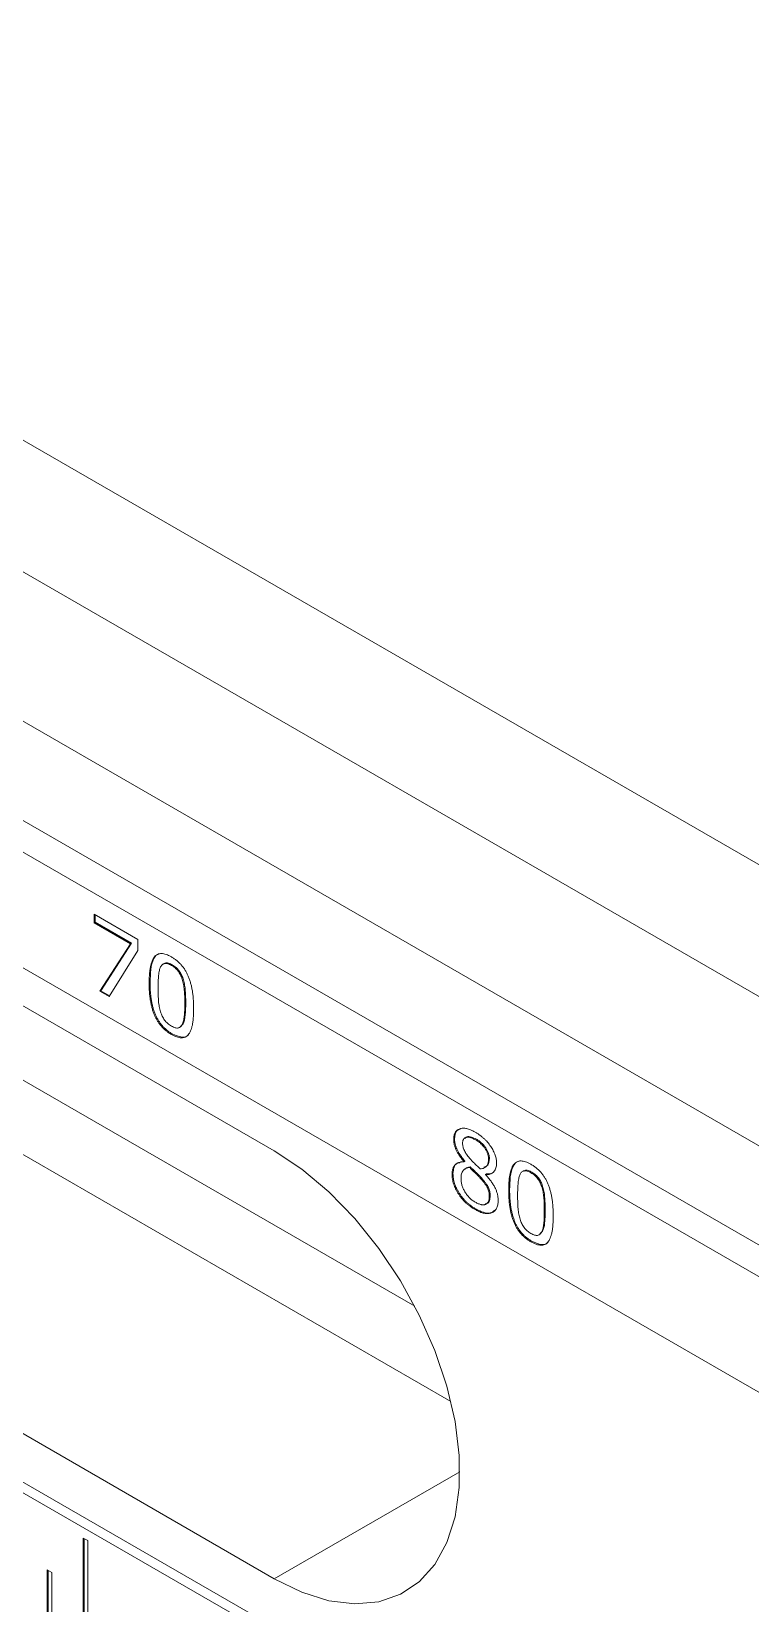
# Model space of a CAD drawing. Header units: millimetres. Extents: x 2 to 278, y 1 to 215.
# Drawn here: x 185.39 to 192.46, y 182.66 to 198.13 of the extents above; entities that cross this region are included whole.
import ezdxf

# ---------------------------------------------------------------- set-up
doc = ezdxf.new("R2010")
doc.units = ezdxf.units.MM

msp = doc.modelspace()

# ---------------------------------------------------------------- linework, layer by layer
at = {"color": 7, "linetype": 'Continuous', "lineweight": 0}
for p, q in [((164.539, 206.098), (270.605, 144.868)), ((163.417, 205.45), (269.483, 144.22)), ((161.441, 204.144), (267.507, 142.913)), ((161.172, 203.988), (267.238, 142.758)), ((163.417, 203.981), (269.483, 142.75)), ((161.172, 202.848), (267.238, 141.617)), ((161.172, 197.683), (267.238, 136.453)), ((161.262, 197.735), (267.328, 136.505)), ((187.778, 187.115), (178.939, 192.217)), ((181.319, 190.112), (189.159, 185.586)), ((186.007, 189.444), (186.436, 189.196)), ((186.007, 189.361), (186.007, 189.444)), ((186.016, 189.367), (186.016, 189.439)), ((189.514, 184.65), (181.319, 189.381)), ((186.007, 189.361), (186.016, 189.367)), ((186.365, 189.154), (186.007, 189.361)), ((186.374, 189.159), (186.016, 189.367)), ((186.062, 188.686), (186.365, 189.154)), ((186.071, 188.691), (186.374, 189.159)), ((186.436, 189.086), (186.153, 188.634)), ((186.365, 189.154), (186.374, 189.159)), ((186.436, 189.196), (186.436, 189.086)), ((186.695, 188.96), (186.684, 188.954)), ((186.775, 188.946), (186.766, 188.941)), ((186.548, 188.768), (186.557, 188.774)), ((186.881, 188.809), (186.872, 188.804)), ((186.062, 188.686), (186.071, 188.691)), ((186.153, 188.634), (186.062, 188.686)), ((186.158, 188.641), (186.071, 188.691)), ((186.907, 188.572), (186.898, 188.567)), ((186.847, 188.33), (186.858, 188.336)), ((186.855, 188.339), (186.881, 188.365)), ((186.881, 188.365), (186.873, 188.359)), ((186.766, 188.261), (186.775, 188.266)), ((187.778, 182.905), (178.939, 188.007)), ((189.542, 187.23), (189.551, 187.235)), ((189.765, 187.23), (189.756, 187.225)), ((189.643, 187.009), (189.652, 187.015)), ((189.643, 187.006), (189.652, 187.012)), ((189.643, 187.006), (189.643, 187.009)), ((189.652, 187.012), (189.652, 187.015)), ((189.707, 186.958), (189.698, 186.952)), ((189.893, 187.042), (189.884, 187.036)), ((190.231, 186.919), (190.22, 186.913)), ((189.526, 186.886), (189.535, 186.891)), ((189.815, 186.849), (189.806, 186.844)), ((189.856, 186.882), (189.865, 186.888)), ((189.856, 186.882), (189.856, 186.88)), ((190.311, 186.905), (190.302, 186.9)), ((190.417, 186.768), (190.408, 186.763)), ((189.901, 186.673), (189.892, 186.668)), ((190.083, 186.727), (190.092, 186.733)), ((189.753, 186.537), (189.762, 186.542)), ((190.442, 186.531), (190.433, 186.526)), ((190.382, 186.289), (190.394, 186.295)), ((190.39, 186.298), (190.417, 186.324)), ((190.417, 186.324), (190.408, 186.318)), ((190.302, 186.22), (190.311, 186.225)), ((185.898, 183.305), (185.943, 183.28)), ((185.898, 182.268), (185.898, 183.305)), ((185.907, 182.274), (185.907, 183.3)), ((185.943, 182.243), (185.943, 183.28)), ((185.544, 182.991), (185.589, 182.965)), ((185.544, 182.473), (185.544, 182.991)), ((185.553, 182.478), (185.553, 182.986)), ((185.589, 182.447), (185.589, 182.965))]:
    msp.add_line(p, q, dxfattribs=at)
at = {"color": 8, "linetype": 'Continuous', "lineweight": 0}
msp.add_line((189.601, 183.957), (187.778, 182.905), dxfattribs=at)
at = {"color": 7, "linetype": 'Continuous', "lineweight": 0, "flags": 128}
msp.add_lwpolyline([(187.778, 182.905), (188.05, 182.771), (188.315, 182.688), (188.569, 182.656), (188.805, 182.678), (189.018, 182.751), (189.203, 182.874), (189.357, 183.046), (189.475, 183.261), (189.555, 183.515), (189.596, 183.803), (189.596, 184.118), (189.555, 184.452), (189.475, 184.799), (189.357, 185.151), (189.203, 185.499), (189.018, 185.837), (188.805, 186.156), (188.569, 186.45), (188.315, 186.711), (188.05, 186.934), (187.778, 187.115)], dxfattribs=at)
at = {"color": 7, "linetype": 'Continuous', "lineweight": 0}
for points, knots in [([(186.548, 188.768), (186.548, 188.784), (186.548, 188.814), (186.551, 188.857), (186.555, 188.896), (186.56, 188.93), (186.568, 188.96), (186.577, 188.987), (186.588, 189.009), (186.6, 189.027), (186.614, 189.04), (186.63, 189.05), (186.649, 189.056), (186.669, 189.058), (186.691, 189.055), (186.714, 189.049), (186.74, 189.039), (186.757, 189.029), (186.766, 189.024)], [0, 0, 0, 0, 0.090625, 0.17535, 0.254088, 0.327393, 0.395789, 0.459102, 0.517906, 0.573174, 0.625499, 0.676328, 0.726617, 0.777206, 0.828961, 0.882801, 0.939626, 1, 1, 1, 1]), ([(186.557, 188.774), (186.558, 188.816), (186.56, 188.902), (186.583, 188.995), (186.616, 189.045), (186.641, 189.052), (186.65, 189.055)], [0, 0, 0, 0, 0.357653, 0.714378, 0.892887, 1, 1, 1, 1]), ([(186.66, 188.926), (186.658, 188.921), (186.653, 188.91), (186.648, 188.89), (186.643, 188.868), (186.64, 188.842), (186.638, 188.814), (186.636, 188.783), (186.635, 188.751), (186.635, 188.729), (186.635, 188.718)], [0, 0, 0, 0, 0.092932, 0.195517, 0.308519, 0.432509, 0.565434, 0.704477, 0.849094, 1, 1, 1, 1]), ([(186.766, 188.941), (186.76, 188.945), (186.748, 188.951), (186.731, 188.958), (186.715, 188.961), (186.701, 188.96), (186.688, 188.957), (186.677, 188.949), (186.668, 188.939), (186.663, 188.93), (186.66, 188.926)], [0, 0, 0, 0, 0.141373, 0.271633, 0.394112, 0.510434, 0.625792, 0.743398, 0.867888, 1, 1, 1, 1]), ([(186.775, 188.946), (186.763, 188.952), (186.739, 188.965), (186.709, 188.97), (186.699, 188.959), (186.696, 188.956)], [0, 0, 0, 0, 0.42532, 0.849508, 1, 1, 1, 1]), ([(186.766, 189.024), (186.776, 189.018), (186.793, 189.008), (186.819, 188.988), (186.843, 188.967), (186.865, 188.944), (186.885, 188.919), (186.903, 188.892), (186.919, 188.863), (186.933, 188.833), (186.946, 188.8), (186.956, 188.766), (186.965, 188.729), (186.973, 188.69), (186.978, 188.65), (186.982, 188.607), (186.985, 188.562), (186.985, 188.532), (186.985, 188.517)], [0, 0, 0, 0, 0.061032, 0.118504, 0.173116, 0.225322, 0.276001, 0.32667, 0.377985, 0.430681, 0.486391, 0.54544, 0.608778, 0.67676, 0.749332, 0.827388, 0.910869, 1, 1, 1, 1]), ([(186.872, 188.804), (186.87, 188.812), (186.865, 188.826), (186.855, 188.847), (186.844, 188.867), (186.832, 188.885), (186.818, 188.901), (186.803, 188.916), (186.785, 188.93), (186.773, 188.937), (186.766, 188.941)], [0, 0, 0, 0, 0.130246, 0.252579, 0.370446, 0.485239, 0.600835, 0.723405, 0.855628, 1, 1, 1, 1]), ([(186.881, 188.809), (186.879, 188.817), (186.874, 188.831), (186.864, 188.852), (186.853, 188.872), (186.841, 188.89), (186.827, 188.906), (186.812, 188.921), (186.794, 188.935), (186.782, 188.942), (186.775, 188.946)], [0, 0, 0, 0, 0.130246, 0.252579, 0.370446, 0.485239, 0.600835, 0.723405, 0.855628, 1, 1, 1, 1]), ([(186.766, 188.261), (186.757, 188.267), (186.739, 188.277), (186.714, 188.297), (186.69, 188.318), (186.668, 188.341), (186.648, 188.366), (186.63, 188.392), (186.614, 188.421), (186.599, 188.451), (186.587, 188.483), (186.576, 188.518), (186.568, 188.554), (186.56, 188.593), (186.554, 188.634), (186.55, 188.677), (186.548, 188.722), (186.548, 188.753), (186.548, 188.768)], [0, 0, 0, 0, 0.060973, 0.118388, 0.172874, 0.22467, 0.275401, 0.32568, 0.376549, 0.428972, 0.484148, 0.542887, 0.606162, 0.674011, 0.747103, 0.82563, 0.909854, 1, 1, 1, 1]), ([(186.775, 188.266), (186.766, 188.272), (186.748, 188.283), (186.723, 188.302), (186.699, 188.323), (186.677, 188.346), (186.657, 188.371), (186.639, 188.397), (186.623, 188.426), (186.608, 188.456), (186.596, 188.489), (186.585, 188.523), (186.577, 188.56), (186.569, 188.598), (186.563, 188.639), (186.559, 188.682), (186.557, 188.727), (186.557, 188.758), (186.557, 188.774)], [0, 0, 0, 0, 0.060973, 0.118388, 0.172874, 0.22467, 0.275401, 0.32568, 0.376549, 0.428972, 0.484148, 0.542887, 0.606162, 0.674011, 0.747103, 0.82563, 0.909854, 1, 1, 1, 1]), ([(186.898, 188.567), (186.898, 188.579), (186.898, 188.602), (186.897, 188.637), (186.895, 188.669), (186.893, 188.699), (186.89, 188.727), (186.885, 188.754), (186.88, 188.779), (186.875, 188.796), (186.872, 188.804)], [0, 0, 0, 0, 0.1596511, 0.3085656, 0.4461934, 0.5739691, 0.6921584, 0.8020565, 0.9040987, 1, 1, 1, 1]), ([(186.907, 188.572), (186.907, 188.584), (186.907, 188.608), (186.906, 188.642), (186.904, 188.674), (186.902, 188.704), (186.899, 188.732), (186.894, 188.759), (186.889, 188.785), (186.884, 188.801), (186.881, 188.809)], [0, 0, 0, 0, 0.1596511, 0.3085656, 0.4461934, 0.5739691, 0.6921584, 0.8020565, 0.9040987, 1, 1, 1, 1]), ([(186.635, 188.718), (186.635, 188.706), (186.635, 188.682), (186.636, 188.648), (186.638, 188.617), (186.639, 188.588), (186.642, 188.561), (186.647, 188.535), (186.652, 188.509), (186.657, 188.492), (186.66, 188.484)], [0, 0, 0, 0, 0.164101, 0.31475, 0.45075, 0.57345, 0.686482, 0.794892, 0.899373, 1, 1, 1, 1]), ([(186.66, 188.484), (186.662, 188.477), (186.667, 188.462), (186.676, 188.441), (186.687, 188.421), (186.699, 188.403), (186.713, 188.385), (186.729, 188.37), (186.747, 188.356), (186.76, 188.348), (186.766, 188.344)], [0, 0, 0, 0, 0.127933, 0.248979, 0.364498, 0.478623, 0.594752, 0.717986, 0.852152, 1, 1, 1, 1]), ([(186.985, 188.517), (186.985, 188.501), (186.985, 188.47), (186.982, 188.427), (186.978, 188.388), (186.973, 188.354), (186.965, 188.324), (186.956, 188.297), (186.945, 188.275), (186.933, 188.258), (186.918, 188.244), (186.902, 188.235), (186.884, 188.229), (186.864, 188.227), (186.842, 188.23), (186.818, 188.236), (186.793, 188.247), (186.776, 188.256), (186.766, 188.261)], [0, 0, 0, 0, 0.091414, 0.176654, 0.25618, 0.329726, 0.398161, 0.461186, 0.519966, 0.574874, 0.627124, 0.67754, 0.72759, 0.777885, 0.829619, 0.883437, 0.939926, 1, 1, 1, 1]), ([(186.873, 188.359), (186.875, 188.365), (186.88, 188.376), (186.885, 188.396), (186.889, 188.417), (186.893, 188.442), (186.895, 188.469), (186.897, 188.499), (186.898, 188.532), (186.898, 188.555), (186.898, 188.567)], [0, 0, 0, 0, 0.097892, 0.201849, 0.31108, 0.427473, 0.552815, 0.689917, 0.838949, 1, 1, 1, 1]), ([(186.881, 188.365), (186.884, 188.37), (186.889, 188.381), (186.894, 188.401), (186.898, 188.423), (186.902, 188.447), (186.904, 188.474), (186.906, 188.504), (186.907, 188.537), (186.907, 188.56), (186.907, 188.572)], [0, 0, 0, 0, 0.097892, 0.201849, 0.31108, 0.427473, 0.552815, 0.689917, 0.838949, 1, 1, 1, 1]), ([(186.766, 188.344), (186.773, 188.34), (186.785, 188.334), (186.802, 188.327), (186.818, 188.324), (186.832, 188.324), (186.845, 188.328), (186.856, 188.335), (186.865, 188.346), (186.87, 188.355), (186.873, 188.359)], [0, 0, 0, 0, 0.141458, 0.272712, 0.395264, 0.512481, 0.627909, 0.745586, 0.869079, 1, 1, 1, 1]), ([(186.931, 188.255), (186.93, 188.253), (186.919, 188.239), (186.869, 188.225), (186.813, 188.25), (186.775, 188.266)], [0, 0, 0, 0, 0.041654, 0.362595, 1, 1, 1, 1]), ([(189.542, 187.23), (189.542, 187.236), (189.542, 187.249), (189.546, 187.267), (189.55, 187.283), (189.557, 187.297), (189.565, 187.309), (189.575, 187.319), (189.588, 187.327), (189.601, 187.333), (189.617, 187.337), (189.633, 187.338), (189.651, 187.338), (189.669, 187.335), (189.689, 187.329), (189.709, 187.322), (189.731, 187.312), (189.745, 187.304), (189.753, 187.3)], [0, 0, 0, 0, 0.0582004, 0.1150598, 0.170381, 0.2256087, 0.2815881, 0.3385536, 0.3979052, 0.4596959, 0.5233121, 0.5867614, 0.6510247, 0.7162954, 0.7833728, 0.8530037, 0.9248078, 1, 1, 1, 1]), ([(189.643, 187.009), (189.635, 187.019), (189.62, 187.038), (189.599, 187.067), (189.581, 187.095), (189.569, 187.117), (189.561, 187.135), (189.556, 187.148), (189.552, 187.162), (189.548, 187.175), (189.545, 187.188), (189.543, 187.202), (189.542, 187.216), (189.542, 187.225), (189.542, 187.23)], [0, 0, 0, 0, 0.151817, 0.290179, 0.416479, 0.53214, 0.587606, 0.642835, 0.698644, 0.75481, 0.813659, 0.87361, 0.935584, 1, 1, 1, 1]), ([(189.551, 187.235), (189.555, 187.266), (189.561, 187.317), (189.598, 187.328), (189.613, 187.332)], [0, 0, 0, 0, 0.610483, 1, 1, 1, 1]), ([(189.652, 187.015), (189.644, 187.024), (189.629, 187.043), (189.608, 187.072), (189.59, 187.1), (189.578, 187.123), (189.57, 187.14), (189.565, 187.153), (189.561, 187.167), (189.557, 187.18), (189.554, 187.194), (189.552, 187.207), (189.551, 187.221), (189.551, 187.23), (189.551, 187.235)], [0, 0, 0, 0, 0.151817, 0.290179, 0.416479, 0.53214, 0.587606, 0.642835, 0.698644, 0.75481, 0.813659, 0.87361, 0.935584, 1, 1, 1, 1]), ([(189.756, 187.225), (189.751, 187.227), (189.742, 187.232), (189.729, 187.238), (189.717, 187.243), (189.705, 187.247), (189.694, 187.249), (189.684, 187.25), (189.674, 187.25), (189.665, 187.248), (189.657, 187.245), (189.649, 187.241), (189.643, 187.236), (189.638, 187.229), (189.634, 187.221), (189.632, 187.212), (189.63, 187.201), (189.63, 187.193), (189.63, 187.189)], [0, 0, 0, 0, 0.077126, 0.150321, 0.221252, 0.289536, 0.354854, 0.419218, 0.481546, 0.543933, 0.604357, 0.661875, 0.717771, 0.772963, 0.827112, 0.883075, 0.940519, 1, 1, 1, 1]), ([(189.765, 187.23), (189.748, 187.238), (189.716, 187.254), (189.673, 187.259), (189.657, 187.243), (189.651, 187.236)], [0, 0, 0, 0, 0.377999, 0.754702, 1, 1, 1, 1]), ([(189.753, 187.3), (189.761, 187.295), (189.776, 187.286), (189.798, 187.271), (189.819, 187.254), (189.839, 187.237), (189.858, 187.219), (189.875, 187.2), (189.892, 187.18), (189.906, 187.159), (189.92, 187.138), (189.932, 187.117), (189.942, 187.095), (189.95, 187.074), (189.956, 187.054), (189.961, 187.033), (189.963, 187.012), (189.964, 186.999), (189.964, 186.992)], [0, 0, 0, 0, 0.0788135, 0.1541534, 0.225931, 0.2946291, 0.360754, 0.42491, 0.4875877, 0.5494478, 0.6094405, 0.667253, 0.7232324, 0.7778547, 0.8319391, 0.886444, 0.9421026, 1, 1, 1, 1]), ([(189.884, 187.036), (189.884, 187.041), (189.884, 187.049), (189.882, 187.062), (189.879, 187.075), (189.875, 187.089), (189.87, 187.102), (189.864, 187.115), (189.856, 187.128), (189.848, 187.141), (189.839, 187.153), (189.829, 187.165), (189.818, 187.177), (189.807, 187.188), (189.795, 187.198), (189.782, 187.208), (189.769, 187.217), (189.76, 187.222), (189.756, 187.225)], [0, 0, 0, 0, 0.060314, 0.118479, 0.175439, 0.230608, 0.28612, 0.34278, 0.401329, 0.461609, 0.52329, 0.586367, 0.649803, 0.71472, 0.782433, 0.851844, 0.9247, 1, 1, 1, 1]), ([(189.893, 187.042), (189.893, 187.046), (189.893, 187.054), (189.891, 187.067), (189.888, 187.081), (189.884, 187.094), (189.879, 187.107), (189.873, 187.12), (189.865, 187.133), (189.857, 187.146), (189.848, 187.158), (189.838, 187.171), (189.827, 187.182), (189.816, 187.193), (189.804, 187.203), (189.791, 187.213), (189.778, 187.222), (189.769, 187.227), (189.765, 187.23)], [0, 0, 0, 0, 0.060314, 0.118479, 0.175439, 0.230608, 0.28612, 0.34278, 0.401329, 0.461609, 0.52329, 0.586367, 0.649803, 0.71472, 0.782433, 0.851844, 0.9247, 1, 1, 1, 1]), ([(189.63, 187.189), (189.63, 187.184), (189.63, 187.172), (189.634, 187.154), (189.639, 187.136), (189.647, 187.118), (189.657, 187.1), (189.669, 187.081), (189.683, 187.062), (189.694, 187.049), (189.699, 187.043)], [0, 0, 0, 0, 0.120059, 0.2347292, 0.3460937, 0.4589272, 0.5781474, 0.7070052, 0.8465684, 1, 1, 1, 1]), ([(189.526, 186.886), (189.526, 186.891), (189.526, 186.901), (189.528, 186.915), (189.53, 186.927), (189.534, 186.939), (189.538, 186.951), (189.543, 186.961), (189.55, 186.97), (189.557, 186.978), (189.565, 186.986), (189.574, 186.992), (189.583, 186.997), (189.594, 187.001), (189.605, 187.004), (189.617, 187.006), (189.63, 187.007), (189.639, 187.007), (189.643, 187.006)], [0, 0, 0, 0, 0.060772, 0.120677, 0.180226, 0.239019, 0.297387, 0.356686, 0.416804, 0.477859, 0.539878, 0.6019, 0.664681, 0.728905, 0.794074, 0.860489, 0.929228, 1, 1, 1, 1]), ([(189.535, 186.891), (189.537, 186.913), (189.542, 186.956), (189.567, 186.994), (189.593, 186.998), (189.602, 186.999)], [0, 0, 0, 0, 0.397518, 0.795266, 1, 1, 1, 1]), ([(189.698, 186.952), (189.692, 186.952), (189.68, 186.95), (189.663, 186.945), (189.649, 186.935), (189.636, 186.923), (189.626, 186.908), (189.619, 186.889), (189.615, 186.868), (189.614, 186.851), (189.614, 186.843)], [0, 0, 0, 0, 0.1261848, 0.2503972, 0.3729096, 0.4973383, 0.6216994, 0.7450691, 0.8699685, 1, 1, 1, 1]), ([(189.707, 186.958), (189.693, 186.956), (189.673, 186.954), (189.66, 186.939), (189.655, 186.935)], [0, 0, 0, 0, 0.682122, 1, 1, 1, 1]), ([(189.806, 186.844), (189.799, 186.851), (189.785, 186.867), (189.765, 186.886), (189.748, 186.903), (189.733, 186.917), (189.716, 186.934), (189.704, 186.946), (189.698, 186.952)], [0, 0, 0, 0, 0.199283, 0.411992, 0.53087, 0.66844, 0.825372, 1, 1, 1, 1]), ([(189.699, 187.043), (189.702, 187.039), (189.709, 187.032), (189.719, 187.021), (189.732, 187.008), (189.75, 186.988), (189.774, 186.964), (189.794, 186.946), (189.803, 186.937)], [0, 0, 0, 0, 0.0874965, 0.1900725, 0.3102528, 0.4470218, 0.7303315, 1, 1, 1, 1]), ([(189.815, 186.849), (189.808, 186.857), (189.794, 186.872), (189.774, 186.891), (189.757, 186.908), (189.742, 186.923), (189.725, 186.939), (189.713, 186.951), (189.707, 186.958)], [0, 0, 0, 0, 0.199283, 0.411992, 0.53087, 0.66844, 0.825372, 1, 1, 1, 1]), ([(189.803, 186.937), (189.81, 186.938), (189.824, 186.94), (189.842, 186.946), (189.856, 186.955), (189.867, 186.966), (189.875, 186.98), (189.88, 186.996), (189.884, 187.015), (189.884, 187.029), (189.884, 187.036)], [0, 0, 0, 0, 0.159857, 0.302952, 0.430897, 0.54542, 0.654688, 0.765385, 0.879977, 1, 1, 1, 1]), ([(189.838, 186.954), (189.853, 186.958), (189.887, 186.968), (189.891, 187.015), (189.893, 187.042)], [0, 0, 0, 0, 0.435804, 1, 1, 1, 1]), ([(189.964, 186.992), (189.963, 186.984), (189.963, 186.968), (189.957, 186.946), (189.949, 186.927), (189.939, 186.913), (189.929, 186.903), (189.921, 186.897), (189.912, 186.892), (189.903, 186.888), (189.892, 186.885), (189.881, 186.883), (189.869, 186.882), (189.861, 186.882), (189.856, 186.882)], [0, 0, 0, 0, 0.11045, 0.222375, 0.338617, 0.461904, 0.525667, 0.58926, 0.653979, 0.72021, 0.787413, 0.855942, 0.926997, 1, 1, 1, 1]), ([(189.938, 186.91), (189.937, 186.908), (189.921, 186.887), (189.892, 186.887), (189.865, 186.888)], [0, 0, 0, 0, 0.078901, 1, 1, 1, 1]), ([(190.083, 186.727), (190.083, 186.743), (190.084, 186.773), (190.086, 186.816), (190.09, 186.855), (190.096, 186.889), (190.103, 186.919), (190.112, 186.946), (190.123, 186.968), (190.136, 186.986), (190.15, 186.999), (190.166, 187.009), (190.184, 187.015), (190.204, 187.017), (190.226, 187.014), (190.25, 187.008), (190.275, 186.998), (190.293, 186.988), (190.302, 186.983)], [0, 0, 0, 0, 0.090625, 0.17535, 0.254088, 0.327393, 0.395789, 0.459102, 0.517906, 0.573174, 0.625499, 0.676328, 0.726617, 0.777206, 0.828961, 0.882801, 0.939626, 1, 1, 1, 1]), ([(190.092, 186.733), (190.093, 186.775), (190.095, 186.861), (190.118, 186.954), (190.152, 187.004), (190.176, 187.011), (190.185, 187.014)], [0, 0, 0, 0, 0.357653, 0.714378, 0.892887, 1, 1, 1, 1]), ([(190.302, 186.9), (190.296, 186.904), (190.284, 186.91), (190.266, 186.917), (190.25, 186.92), (190.236, 186.919), (190.224, 186.916), (190.213, 186.908), (190.203, 186.898), (190.198, 186.889), (190.196, 186.885)], [0, 0, 0, 0, 0.141373, 0.271633, 0.394112, 0.510434, 0.625792, 0.743398, 0.867888, 1, 1, 1, 1]), ([(190.311, 186.905), (190.299, 186.911), (190.274, 186.924), (190.244, 186.929), (190.235, 186.918), (190.232, 186.915)], [0, 0, 0, 0, 0.42532, 0.849508, 1, 1, 1, 1]), ([(190.302, 186.983), (190.311, 186.977), (190.329, 186.966), (190.355, 186.947), (190.379, 186.926), (190.401, 186.903), (190.421, 186.878), (190.439, 186.851), (190.455, 186.822), (190.469, 186.792), (190.481, 186.759), (190.492, 186.725), (190.501, 186.688), (190.508, 186.649), (190.514, 186.609), (190.518, 186.566), (190.52, 186.521), (190.521, 186.491), (190.521, 186.476)], [0, 0, 0, 0, 0.061032, 0.118504, 0.173116, 0.225322, 0.276001, 0.32667, 0.377985, 0.430681, 0.486391, 0.54544, 0.608778, 0.67676, 0.749332, 0.827388, 0.910869, 1, 1, 1, 1]), ([(189.753, 186.537), (189.745, 186.542), (189.728, 186.552), (189.704, 186.569), (189.681, 186.587), (189.66, 186.606), (189.64, 186.626), (189.621, 186.647), (189.604, 186.67), (189.588, 186.693), (189.573, 186.718), (189.561, 186.742), (189.55, 186.766), (189.541, 186.79), (189.535, 186.814), (189.53, 186.838), (189.527, 186.862), (189.526, 186.878), (189.526, 186.886)], [0, 0, 0, 0, 0.0762361, 0.1490616, 0.2184844, 0.2850449, 0.3495319, 0.4121436, 0.4740083, 0.535269, 0.5952692, 0.6535654, 0.7103002, 0.7665363, 0.8228549, 0.8799363, 0.9387485, 1, 1, 1, 1]), ([(189.762, 186.542), (189.754, 186.547), (189.737, 186.557), (189.713, 186.574), (189.69, 186.592), (189.669, 186.611), (189.649, 186.631), (189.63, 186.652), (189.613, 186.675), (189.597, 186.699), (189.582, 186.723), (189.57, 186.747), (189.559, 186.771), (189.55, 186.795), (189.543, 186.82), (189.539, 186.844), (189.536, 186.868), (189.535, 186.883), (189.535, 186.891)], [0, 0, 0, 0, 0.0762361, 0.1490616, 0.2184844, 0.2850449, 0.3495319, 0.4121436, 0.4740083, 0.535269, 0.5952692, 0.6535654, 0.7103002, 0.7665363, 0.8228549, 0.8799363, 0.9387485, 1, 1, 1, 1]), ([(189.614, 186.843), (189.614, 186.838), (189.614, 186.827), (189.616, 186.81), (189.619, 186.794), (189.623, 186.777), (189.629, 186.761), (189.636, 186.744), (189.644, 186.727), (189.653, 186.711), (189.664, 186.695), (189.675, 186.68), (189.686, 186.666), (189.699, 186.652), (189.712, 186.64), (189.725, 186.629), (189.74, 186.619), (189.75, 186.613), (189.755, 186.61)], [0, 0, 0, 0, 0.064523, 0.127276, 0.187717, 0.247608, 0.306551, 0.365788, 0.426462, 0.488325, 0.550814, 0.612438, 0.674263, 0.736156, 0.798951, 0.863628, 0.930302, 1, 1, 1, 1]), ([(189.892, 186.668), (189.892, 186.675), (189.892, 186.689), (189.888, 186.71), (189.883, 186.73), (189.876, 186.747), (189.87, 186.76), (189.864, 186.77), (189.857, 186.781), (189.849, 186.792), (189.84, 186.804), (189.83, 186.817), (189.818, 186.83), (189.81, 186.839), (189.806, 186.844)], [0, 0, 0, 0, 0.124007, 0.236587, 0.341208, 0.44037, 0.491107, 0.5475, 0.608235, 0.6742, 0.74678, 0.824998, 0.909346, 1, 1, 1, 1]), ([(189.901, 186.673), (189.901, 186.68), (189.901, 186.694), (189.897, 186.715), (189.892, 186.736), (189.885, 186.752), (189.879, 186.765), (189.873, 186.775), (189.866, 186.786), (189.858, 186.797), (189.849, 186.809), (189.839, 186.822), (189.827, 186.835), (189.819, 186.844), (189.815, 186.849)], [0, 0, 0, 0, 0.124007, 0.236587, 0.341208, 0.44037, 0.491107, 0.5475, 0.608235, 0.6742, 0.74678, 0.824998, 0.909346, 1, 1, 1, 1]), ([(189.856, 186.88), (189.861, 186.874), (189.871, 186.864), (189.884, 186.848), (189.897, 186.832), (189.909, 186.816), (189.92, 186.801), (189.93, 186.785), (189.94, 186.77), (189.948, 186.754), (189.956, 186.739), (189.962, 186.723), (189.967, 186.707), (189.972, 186.691), (189.975, 186.675), (189.978, 186.659), (189.979, 186.642), (189.98, 186.632), (189.98, 186.626)], [0, 0, 0, 0, 0.074463, 0.145759, 0.214573, 0.280825, 0.344375, 0.405686, 0.465161, 0.523032, 0.580081, 0.636371, 0.693152, 0.750965, 0.810051, 0.870878, 0.93445, 1, 1, 1, 1]), ([(190.196, 186.885), (190.193, 186.88), (190.188, 186.869), (190.183, 186.849), (190.179, 186.827), (190.176, 186.801), (190.174, 186.773), (190.172, 186.742), (190.171, 186.71), (190.171, 186.688), (190.171, 186.677)], [0, 0, 0, 0, 0.092932, 0.195517, 0.308519, 0.432509, 0.565434, 0.704477, 0.849094, 1, 1, 1, 1]), ([(190.408, 186.763), (190.405, 186.771), (190.4, 186.785), (190.391, 186.806), (190.38, 186.826), (190.368, 186.844), (190.354, 186.86), (190.338, 186.875), (190.321, 186.889), (190.308, 186.896), (190.302, 186.9)], [0, 0, 0, 0, 0.130246, 0.252579, 0.370446, 0.485239, 0.600835, 0.723405, 0.855628, 1, 1, 1, 1]), ([(190.417, 186.768), (190.414, 186.776), (190.409, 186.79), (190.4, 186.811), (190.389, 186.831), (190.377, 186.849), (190.363, 186.865), (190.347, 186.88), (190.33, 186.894), (190.317, 186.901), (190.311, 186.905)], [0, 0, 0, 0, 0.130246, 0.252579, 0.370446, 0.485239, 0.600835, 0.723405, 0.855628, 1, 1, 1, 1]), ([(190.433, 186.526), (190.433, 186.538), (190.433, 186.561), (190.432, 186.596), (190.431, 186.628), (190.428, 186.658), (190.425, 186.686), (190.421, 186.713), (190.415, 186.738), (190.41, 186.755), (190.408, 186.763)], [0, 0, 0, 0, 0.159651, 0.308566, 0.446193, 0.573969, 0.692158, 0.802057, 0.904099, 1, 1, 1, 1]), ([(190.442, 186.531), (190.442, 186.543), (190.442, 186.567), (190.441, 186.601), (190.439, 186.633), (190.437, 186.663), (190.434, 186.691), (190.43, 186.718), (190.424, 186.744), (190.419, 186.76), (190.417, 186.768)], [0, 0, 0, 0, 0.159651, 0.308566, 0.446193, 0.573969, 0.692158, 0.802057, 0.904099, 1, 1, 1, 1]), ([(189.98, 186.626), (189.98, 186.619), (189.979, 186.604), (189.976, 186.583), (189.971, 186.565), (189.964, 186.548), (189.955, 186.534), (189.944, 186.523), (189.93, 186.513), (189.915, 186.506), (189.899, 186.501), (189.881, 186.498), (189.862, 186.498), (189.842, 186.501), (189.821, 186.506), (189.799, 186.514), (189.777, 186.524), (189.761, 186.533), (189.753, 186.537)], [0, 0, 0, 0, 0.060619, 0.119601, 0.176991, 0.233834, 0.291217, 0.349228, 0.40919, 0.471469, 0.534798, 0.597819, 0.661221, 0.725398, 0.790741, 0.858149, 0.92775, 1, 1, 1, 1]), ([(189.755, 186.61), (189.76, 186.607), (189.77, 186.601), (189.784, 186.595), (189.798, 186.59), (189.811, 186.586), (189.823, 186.584), (189.834, 186.584), (189.845, 186.585), (189.855, 186.588), (189.864, 186.593), (189.871, 186.599), (189.878, 186.607), (189.883, 186.616), (189.887, 186.626), (189.89, 186.639), (189.892, 186.652), (189.892, 186.662), (189.892, 186.668)], [0, 0, 0, 0, 0.074529, 0.145155, 0.212864, 0.27809, 0.340749, 0.401964, 0.46231, 0.521906, 0.581026, 0.638176, 0.695453, 0.753142, 0.811195, 0.871568, 0.933919, 1, 1, 1, 1]), ([(189.853, 186.595), (189.859, 186.595), (189.878, 186.595), (189.897, 186.623), (189.9, 186.656), (189.901, 186.673)], [0, 0, 0, 0, 0.170993, 0.584843, 1, 1, 1, 1]), ([(190.302, 186.22), (190.293, 186.226), (190.275, 186.236), (190.249, 186.256), (190.225, 186.277), (190.203, 186.3), (190.183, 186.324), (190.165, 186.351), (190.149, 186.38), (190.135, 186.41), (190.123, 186.442), (190.112, 186.477), (190.103, 186.513), (190.096, 186.552), (190.09, 186.593), (190.086, 186.636), (190.084, 186.681), (190.083, 186.712), (190.083, 186.727)], [0, 0, 0, 0, 0.060973, 0.118388, 0.172874, 0.22467, 0.275401, 0.32568, 0.376549, 0.428972, 0.484148, 0.542887, 0.606162, 0.674011, 0.747103, 0.82563, 0.909854, 1, 1, 1, 1]), ([(190.311, 186.225), (190.302, 186.231), (190.284, 186.242), (190.258, 186.261), (190.234, 186.282), (190.212, 186.305), (190.192, 186.33), (190.174, 186.356), (190.158, 186.385), (190.144, 186.415), (190.132, 186.448), (190.121, 186.482), (190.112, 186.519), (190.105, 186.557), (190.099, 186.598), (190.095, 186.641), (190.093, 186.686), (190.092, 186.717), (190.092, 186.733)], [0, 0, 0, 0, 0.060973, 0.118388, 0.172874, 0.22467, 0.275401, 0.32568, 0.376549, 0.428972, 0.484148, 0.542887, 0.606162, 0.674011, 0.747103, 0.82563, 0.909854, 1, 1, 1, 1]), ([(190.171, 186.677), (190.171, 186.665), (190.171, 186.641), (190.172, 186.607), (190.173, 186.576), (190.175, 186.547), (190.178, 186.52), (190.182, 186.494), (190.188, 186.468), (190.193, 186.451), (190.195, 186.443)], [0, 0, 0, 0, 0.164101, 0.31475, 0.45075, 0.57345, 0.686482, 0.794892, 0.899373, 1, 1, 1, 1]), ([(189.948, 186.533), (189.934, 186.521), (189.903, 186.497), (189.834, 186.506), (189.786, 186.53), (189.762, 186.542)], [0, 0, 0, 0, 0.317749, 0.658606, 1, 1, 1, 1]), ([(190.195, 186.443), (190.198, 186.435), (190.202, 186.421), (190.211, 186.4), (190.222, 186.38), (190.234, 186.361), (190.248, 186.344), (190.264, 186.329), (190.283, 186.315), (190.295, 186.307), (190.302, 186.303)], [0, 0, 0, 0, 0.127933, 0.248979, 0.364498, 0.478623, 0.594752, 0.717986, 0.852152, 1, 1, 1, 1]), ([(190.521, 186.476), (190.521, 186.46), (190.52, 186.429), (190.518, 186.386), (190.514, 186.347), (190.508, 186.313), (190.5, 186.282), (190.491, 186.256), (190.481, 186.234), (190.468, 186.217), (190.454, 186.203), (190.438, 186.194), (190.42, 186.188), (190.399, 186.186), (190.378, 186.189), (190.354, 186.195), (190.329, 186.206), (190.311, 186.215), (190.302, 186.22)], [0, 0, 0, 0, 0.091414, 0.176654, 0.25618, 0.329726, 0.398161, 0.461186, 0.519966, 0.574874, 0.627124, 0.67754, 0.72759, 0.777885, 0.829619, 0.883437, 0.939926, 1, 1, 1, 1]), ([(190.408, 186.318), (190.41, 186.324), (190.415, 186.335), (190.421, 186.355), (190.425, 186.376), (190.428, 186.401), (190.431, 186.428), (190.432, 186.458), (190.433, 186.491), (190.433, 186.514), (190.433, 186.526)], [0, 0, 0, 0, 0.097892, 0.201849, 0.31108, 0.427473, 0.552815, 0.689917, 0.838949, 1, 1, 1, 1]), ([(190.417, 186.324), (190.419, 186.329), (190.424, 186.34), (190.43, 186.36), (190.434, 186.382), (190.437, 186.406), (190.439, 186.433), (190.441, 186.463), (190.442, 186.496), (190.442, 186.519), (190.442, 186.531)], [0, 0, 0, 0, 0.097892, 0.201849, 0.31108, 0.427473, 0.552815, 0.689917, 0.838949, 1, 1, 1, 1]), ([(190.302, 186.303), (190.308, 186.299), (190.32, 186.293), (190.338, 186.286), (190.354, 186.283), (190.368, 186.283), (190.38, 186.287), (190.391, 186.294), (190.401, 186.305), (190.406, 186.314), (190.408, 186.318)], [0, 0, 0, 0, 0.141458, 0.272712, 0.395264, 0.512481, 0.627909, 0.745586, 0.869079, 1, 1, 1, 1]), ([(190.467, 186.214), (190.465, 186.212), (190.454, 186.198), (190.405, 186.184), (190.349, 186.209), (190.311, 186.225)], [0, 0, 0, 0, 0.041654, 0.362595, 1, 1, 1, 1])]:
    msp.add_open_spline(points, degree=3, knots=knots, dxfattribs=at)

doc.saveas('drawing.dxf')
